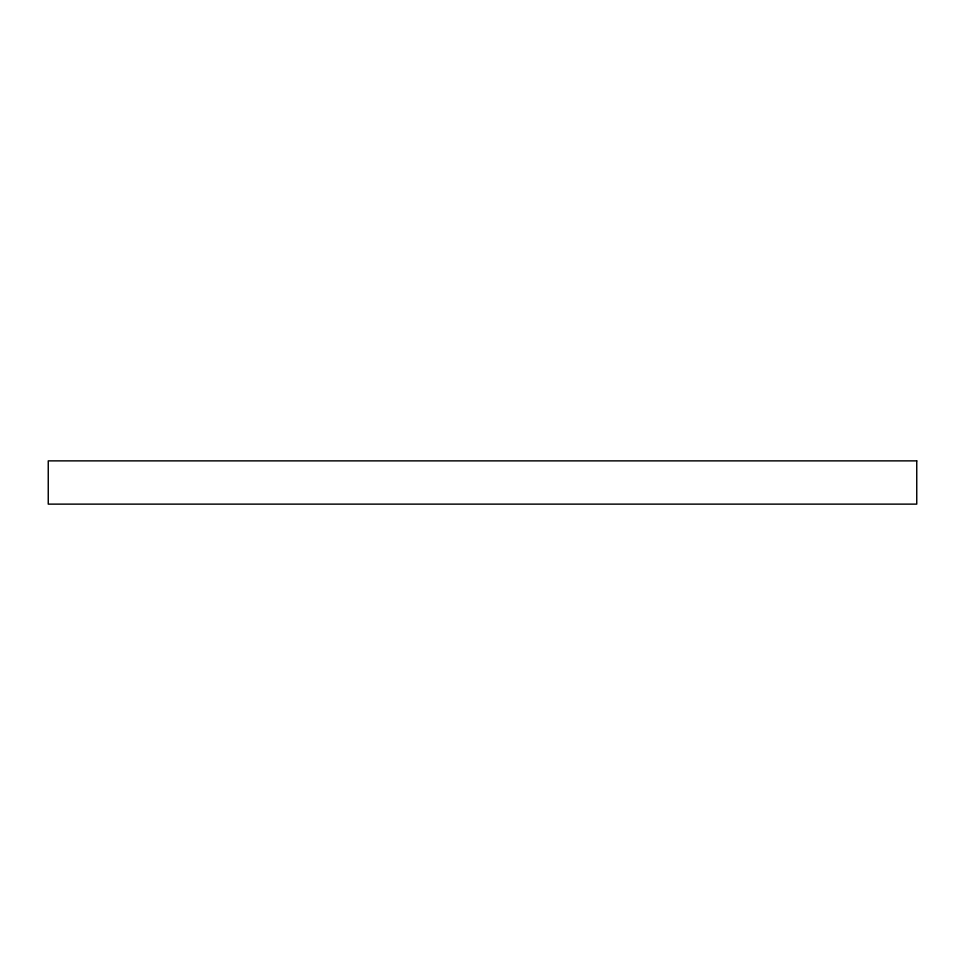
<?xml version="1.0" encoding="UTF-8"?>
<svg xmlns="http://www.w3.org/2000/svg" width="965" height="965" viewBox="0 0 965 965"><rect width="100%" height="100%" fill="white"/><g stroke="black" fill="none" stroke-linecap="round" stroke-linejoin="round"><path stroke-width="1.45" d="M916.75 460.872L48.25 460.872L48.25 504.128L916.75 504.128L916.75 460.872"/></g></svg>
